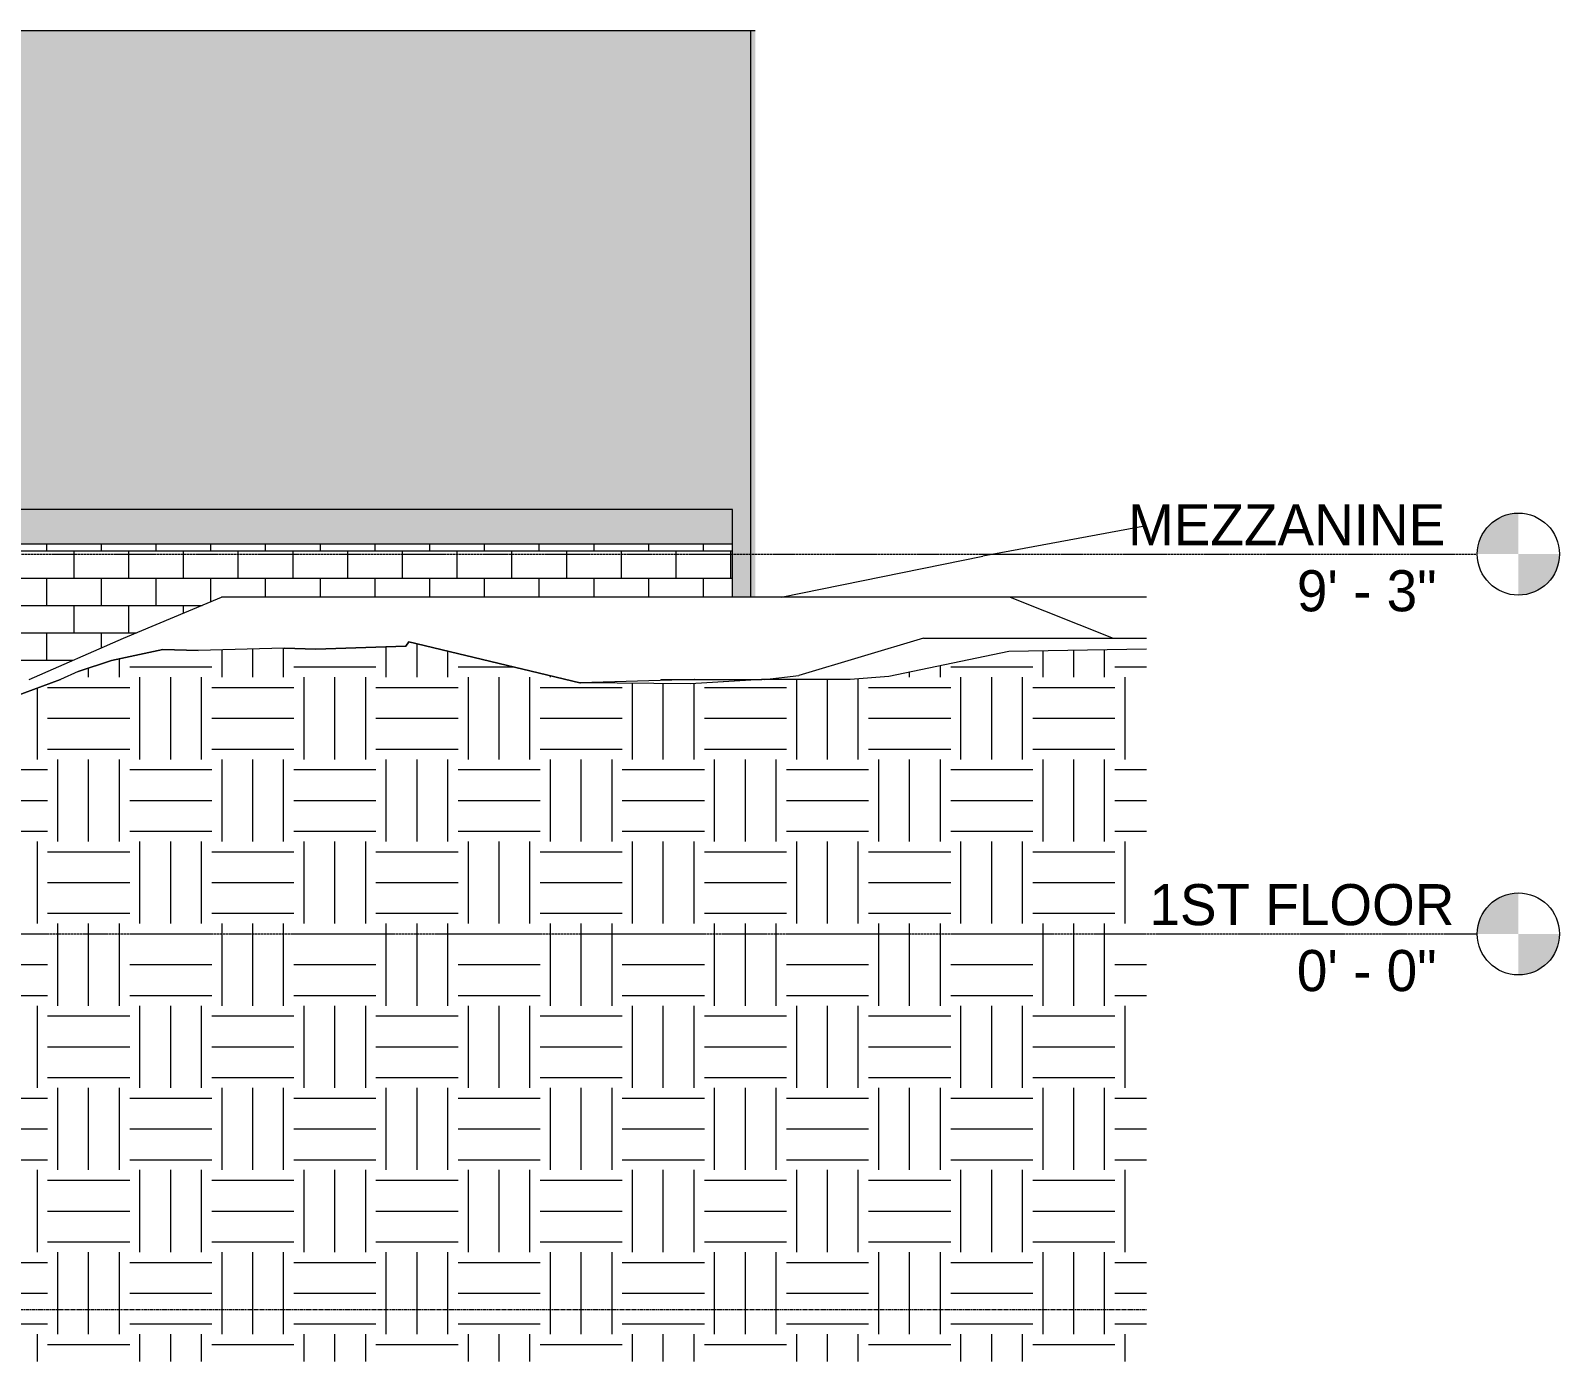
# Model space of a CAD drawing. Header units: inches. Extents: x -12067 to -7981, y -201 to 456.
# Drawn here: x -8427.5 to -7980.5, y -124.9 to 264 of the extents above; entities that cross this region are included whole.
import ezdxf

# ---------------------------------------------------------------- set-up
doc = ezdxf.new("R2010")
doc.units = ezdxf.units.IN
doc.header["$MEASUREMENT"] = 0
doc.linetypes.add('Aligning Line 1_8_', pattern=[0.25, 0.125, -0.125])
doc.linetypes.add('Grid Line 1_2_', pattern=[0.875, 0.5, -0.125, 0.125, -0.125])
for name, color, linetype, lineweight in [('A-FLOR-LEVL', 51, 'Continuous', 9), ('A-ROOF', 132, 'Continuous', 13), ('A-WALL', 113, 'Continuous', 13), ('A-WALL-PATT', 111, 'Continuous', 13), ('C-TOPO', 7, 'Continuous', 9), ('G-ANNO-SYMB', 111, 'Aligning Line 1_8_', 9)]:
    doc.layers.add(name, color=color, linetype=linetype, lineweight=lineweight)
doc.styles.add('Century Gothic', font='', dxfattribs={"height": 12})
doc.styles.get('Century Gothic').set_extended_font_data('Century Gothic')
pattern_1 = [(0, (-8926.497, 126), (24, 24), [24, -24]), (0, (-8926.497, 135), (24, 24), [24, -24]), (0, (-8926.497, 144), (24, 24), [24, -24]), (90, (-8923.497, 147), (-24, 24), [24, -24]), (90, (-8914.497, 147), (-24, 24), [24, -24]), (90, (-8905.497, 147), (-24, 24), [24, -24])]

# ---------------------------------------------------------------- blocks, each defined once
blk = doc.blocks.new('Walls 1 - Walls 1-1277454-BUILDING SECTION - NORTH_SOUTH - LOOKING EAST - _REPAIR GARAGE')
at = {"layer": 'A-ROOF', "lineweight": 9}
for points in [[(-10381.41, 98.4), (-10381.41, 264), (-10642.37, 264), (-10642.37, 124), (-10386.77, 124), (-10386.77, 98.4), (-10382, 98.4)], [(-10381.41, 98.4), (-10380.08, 98.4), (-10380.08, 264), (-10381.41, 264), (-10381.41, 99.99)]]:
    blk.add_hatch(color=254, dxfattribs=at).paths.add_polyline_path(points, flags=0)
at = {"layer": 'A-ROOF', "color": 8, "lineweight": 9}
for p, q in [((-10642.37, 264), (-10381.41, 264)), ((-10381.41, 264), (-10380.08, 264)), ((-10381.41, 98.4), (-10381.41, 264))]:
    blk.add_line(p, q, dxfattribs=at)
blk = doc.blocks.new('Level - Level Head - Circle-50818-BUILDING SECTION - NORTH_SOUTH - LOOKING EAST - _REPAIR GARAGE')
at = {"layer": 'A-FLOR-LEVL'}
h = blk.add_hatch(color=256, dxfattribs=at)
edge = h.paths.add_edge_path(flags=0)
edge.add_line((-10156.98, 0), (-10168.98, 0))
edge.add_arc((-10156.98, 0), 12, 90, 180, ccw=False)
edge.add_line((-10156.98, 12), (-10156.98, 0))
h = blk.add_hatch(color=256, dxfattribs=at)
edge = h.paths.add_edge_path(flags=0)
edge.add_line((-10156.98, -12), (-10156.98, 0))
edge.add_line((-10156.98, 0), (-10144.98, 0))
edge.add_arc((-10156.98, 0), 12, 270, 360, ccw=False)
blk.add_circle((-10156.98, 0), 12, dxfattribs=at)

msp = doc.modelspace()

# ---------------------------------------------------------------- hatches: boundary and pattern name
at = {"layer": 'A-ROOF', "lineweight": 9}
msp.add_hatch(color=254, dxfattribs=at).paths.add_polyline_path([(-8474.55152, 114), (-8222.30152, 114), (-8222.30152, 124), (-8474.55152, 124)], flags=0)
at = {"layer": 'A-WALL-PATT', "lineweight": 9}
h = msp.add_hatch(dxfattribs=at)
h.set_pattern_fill('FP_13', color=9, style=0, pattern_type=2)
h.set_pattern_definition([(0, (-8470.739, 0), (0, 8), []), (90, (-8470.739, 0), (-8, 8), [8, -8])])
h.paths.add_polyline_path([(-8473.93065, -1), (-8459.1288, -1), (-8459.1288, 0), (-8473.9335, 0), (-8473.93065, 96), (-8437.84873, 96), (-8437.84873, 69.66784), (-8427.91297, 74.40127), (-8400.29334, 86.40127), (-8371.59852, 98.40127), (-8222.30152, 98.40127), (-8222.30152, 114), (-8474.55152, 114), (-8474.55152, -1), (-8473.9335, -1)], flags=0)
h.paths.add_polyline_path([(-8266.65568, 73.41023), (-8266.66956, 73.41718), (-8266.66956, 73.41065)], flags=0)
at = {"layer": 'C-TOPO'}
h = msp.add_hatch(dxfattribs=at)
h.set_pattern_fill('FP_20', color=8, style=0, pattern_type=2)
h.set_pattern_definition(pattern_1)
h.paths.add_polyline_path([(-8459.1288, -124.93142), (-8266.84045, -124.93142), (-8266.84671, 73.41718), (-8316.82827, 85.38006), (-8317.72259, 84.13777), (-8344.10574, 83.17815), (-8353.31369, 83.53462), (-8378.43228, 82.79853), (-8388.76941, 83.13106), (-8403.8051, 79.95421), (-8413.51382, 76.66909), (-8418.67549, 74.40127), (-8439.72786, 66.59644), (-8450.68161, 56.75696), (-8456.59251, 44.22658), (-8459.1288, 37.80589), (-8459.1288, -48)], flags=0)
h = msp.add_hatch(dxfattribs=at)
h.set_pattern_fill('FP_20', color=8, style=0, pattern_type=2)
h.set_pattern_definition(pattern_1)
h.paths.add_polyline_path([(-8182.63621, -124.93142), (-8101.24198, -124.93142), (-8101.24198, 83.19736), (-8141.44043, 82.57197), (-8176.52303, 75.23778), (-8187.82005, 74.40127), (-8213.72779, 74.39561), (-8234.54857, 73.07381), (-8266.84045, 73.41568), (-8266.84045, -124.93142), (-8187.82005, -124.93142)], flags=0)

# ---------------------------------------------------------------- linework, layer by layer
at = {"layer": 'A-FLOR-LEVL', "linetype": 'Grid Line 1_2_'}
for p, q in [((-9812.53933, 111), (-8004.51495, 111)), ((-9859.57243, 0), (-8004.51495, 0))]:
    msp.add_line(p, q, dxfattribs=at)
at = {"layer": 'A-ROOF', "color": 8, "lineweight": 9}
for p, q in [((-8222.30152, 124), (-8651.92652, 124)), ((-8222.30152, 114), (-8222.30152, 124)), ((-8651.92652, 114), (-8222.30152, 114))]:
    msp.add_line(p, q, dxfattribs=at)
at = {"layer": 'A-WALL', "color": 8, "lineweight": 9}
msp.add_line((-8222.30152, 98.40127), (-8222.30152, 114), dxfattribs=at)
at = {"layer": 'C-TOPO', "color": 8}
for p, q in [((-8101.24198, 119.22291), (-8149.11219, 110.40127)), ((-8208.01722, 98.40127), (-8149.11219, 110.40127)), ((-8400.29334, 86.40127), (-8371.59852, 98.40127)), ((-8316.6969, 98.40127), (-8371.59852, 98.40127)), ((-8371.44764, 98.40127), (-8371.59852, 98.40127)), ((-8282.71253, 98.40127), (-8316.6969, 98.40127)), ((-8248.72742, 98.40127), (-8282.71253, 98.40127)), ((-8180.75721, 98.40127), (-8248.72742, 98.40127)), ((-8157.03846, 98.40127), (-8180.75721, 98.40127)), ((-8141.08045, 98.40127), (-8157.03846, 98.40127)), ((-8141.08045, 98.40127), (-8141.24659, 98.40127)), ((-8141.08045, 98.40127), (-8110.93543, 86.40127)), ((-8104.34803, 98.40127), (-8141.08045, 98.40127)), ((-8101.24198, 98.40127), (-8104.34803, 98.40127)), ((-8427.91297, 74.40127), (-8400.29334, 86.40127)), ((-8317.72229, 84.13792), (-8316.82801, 85.38012)), ((-8316.82801, 85.38012), (-8266.84095, 73.4158)), ((-8166.38782, 86.40127), (-8202.87781, 75.48742)), ((-8166.38782, 86.40127), (-8202.87781, 75.48742)), ((-8166.38782, 86.40127), (-8166.25032, 86.40127)), ((-8166.38782, 86.40127), (-8101.24198, 86.40127)), ((-8111.18542, 86.47471), (-8110.93543, 86.40127)), ((-8403.80457, 79.95417), (-8388.76941, 83.13104)), ((-8388.76941, 83.13104), (-8378.43201, 82.79852)), ((-8353.3136, 83.53467), (-8378.43201, 82.79852)), ((-8353.3136, 83.53467), (-8344.10633, 83.17822)), ((-8344.10633, 83.17822), (-8317.72229, 84.13792)), ((-8141.44007, 82.57198), (-8176.52308, 75.23779)), ((-8101.24198, 83.19735), (-8141.44007, 82.57198)), ((-8413.51355, 76.66907), (-8418.67493, 74.40127)), ((-8413.51355, 76.66907), (-8403.80457, 79.95417)), ((-8439.72693, 66.59705), (-8418.67493, 74.40127)), ((-8266.65564, 73.41022), (-8266.84095, 73.4158)), ((-8266.84045, 73.4158), (-8266.66956, 73.41718)), ((-8266.66956, 73.41718), (-8266.84045, 73.4158)), ((-8233.34363, 74.39472), (-8266.66956, 73.41718)), ((-8233.34363, 74.39472), (-8266.66956, 73.41718)), ((-8234.54847, 73.07381), (-8266.65564, 73.41022)), ((-8243.23645, 74.40127), (-8233.33777, 74.40127)), ((-8213.72718, 74.39561), (-8234.54847, 73.07381)), ((-8233.27845, 74.40127), (-8233.34363, 74.39472)), ((-8233.27845, 74.40127), (-8233.34363, 74.39472)), ((-8233.27845, 74.40127), (-8233.33777, 74.40127)), ((-8233.27845, 74.40127), (-8233.33777, 74.40127)), ((-8233.27845, 74.40127), (-8213.63855, 74.40127)), ((-8213.63855, 74.40127), (-8213.72718, 74.39561)), ((-8187.81995, 74.40127), (-8213.63855, 74.40127)), ((-8212.89222, 74.40127), (-8202.87781, 75.48742)), ((-8212.89222, 74.40127), (-8202.87781, 75.48742)), ((-8187.81995, 74.40127), (-8188.6718, 74.40127)), ((-8176.52308, 75.23779), (-8187.81995, 74.40127))]:
    msp.add_line(p, q, dxfattribs=at)
at = {"layer": 'C-TOPO'}
for p, q in [((-8316.82827, 85.38006), (-8317.72259, 84.13777)), ((-8266.84045, 73.4158), (-8316.82801, 85.37999)), ((-8388.76945, 83.13106), (-8403.80457, 79.95433)), ((-8378.43228, 82.79853), (-8388.76941, 83.13106)), ((-8353.31369, 83.53462), (-8378.43228, 82.79853)), ((-8344.10574, 83.17815), (-8353.3136, 83.53462)), ((-8317.72259, 84.13777), (-8344.10574, 83.17815)), ((-8141.44043, 82.57197), (-8176.52303, 75.23778)), ((-8101.24198, 83.19736), (-8141.44007, 82.57198)), ((-8413.51382, 76.66909), (-8418.67549, 74.40127)), ((-8403.8051, 79.95421), (-8413.51355, 76.66918)), ((-8418.67549, 74.40127), (-8439.72712, 66.5971)), ((-8266.65504, 73.41021), (-8266.84045, 73.4158)), ((-8234.54857, 73.07381), (-8266.65504, 73.41021)), ((-8213.72779, 74.39561), (-8234.54857, 73.07381)), ((-8213.63856, 74.40127), (-8213.72779, 74.39561)), ((-8187.82005, 74.40127), (-8213.63855, 74.40127)), ((-8176.52303, 75.23778), (-8187.82005, 74.40127))]:
    msp.add_line(p, q, dxfattribs=at)
at = {"layer": 'G-ANNO-SYMB'}
msp.add_line((-8101.24198, -109.86125), (-9762.85798, -109.86125), dxfattribs=at)

# ---------------------------------------------------------------- block references
at = {"layer": 'A-FLOR-LEVL'}
for p in [(2164.46887, 111), (2164.46887, 0)]:
    msp.add_blockref('Level - Level Head - Circle-50818-BUILDING SECTION - NORTH_SOUTH - LOOKING EAST - _REPAIR GARAGE', p, dxfattribs=at)
at = {"layer": 'A-ROOF', "color": 8, "lineweight": 9}
msp.add_blockref('Walls 1 - Walls 1-1277454-BUILDING SECTION - NORTH_SOUTH - LOOKING EAST - _REPAIR GARAGE', (2164.46887, 0), dxfattribs=at)

# ---------------------------------------------------------------- texts
at = {"layer": 'A-FLOR-LEVL', "char_height": 12, "attachment_point": 1, "style": 'Century Gothic'}
for s, insert, width in [('MEZZANINE', (-8106.6116, 125.56299), 109.989), ('9\' - 3"', (-8057.26773, 106.28882), 50.904), ('1ST FLOOR', (-8100.37538, 14.56299), 102.414), ('0\' - 0"', (-8057.26773, -4.71118), 50.904)]:
    msp.add_mtext(s, dxfattribs=dict(at, insert=insert, width=width))

doc.saveas('drawing.dxf')
